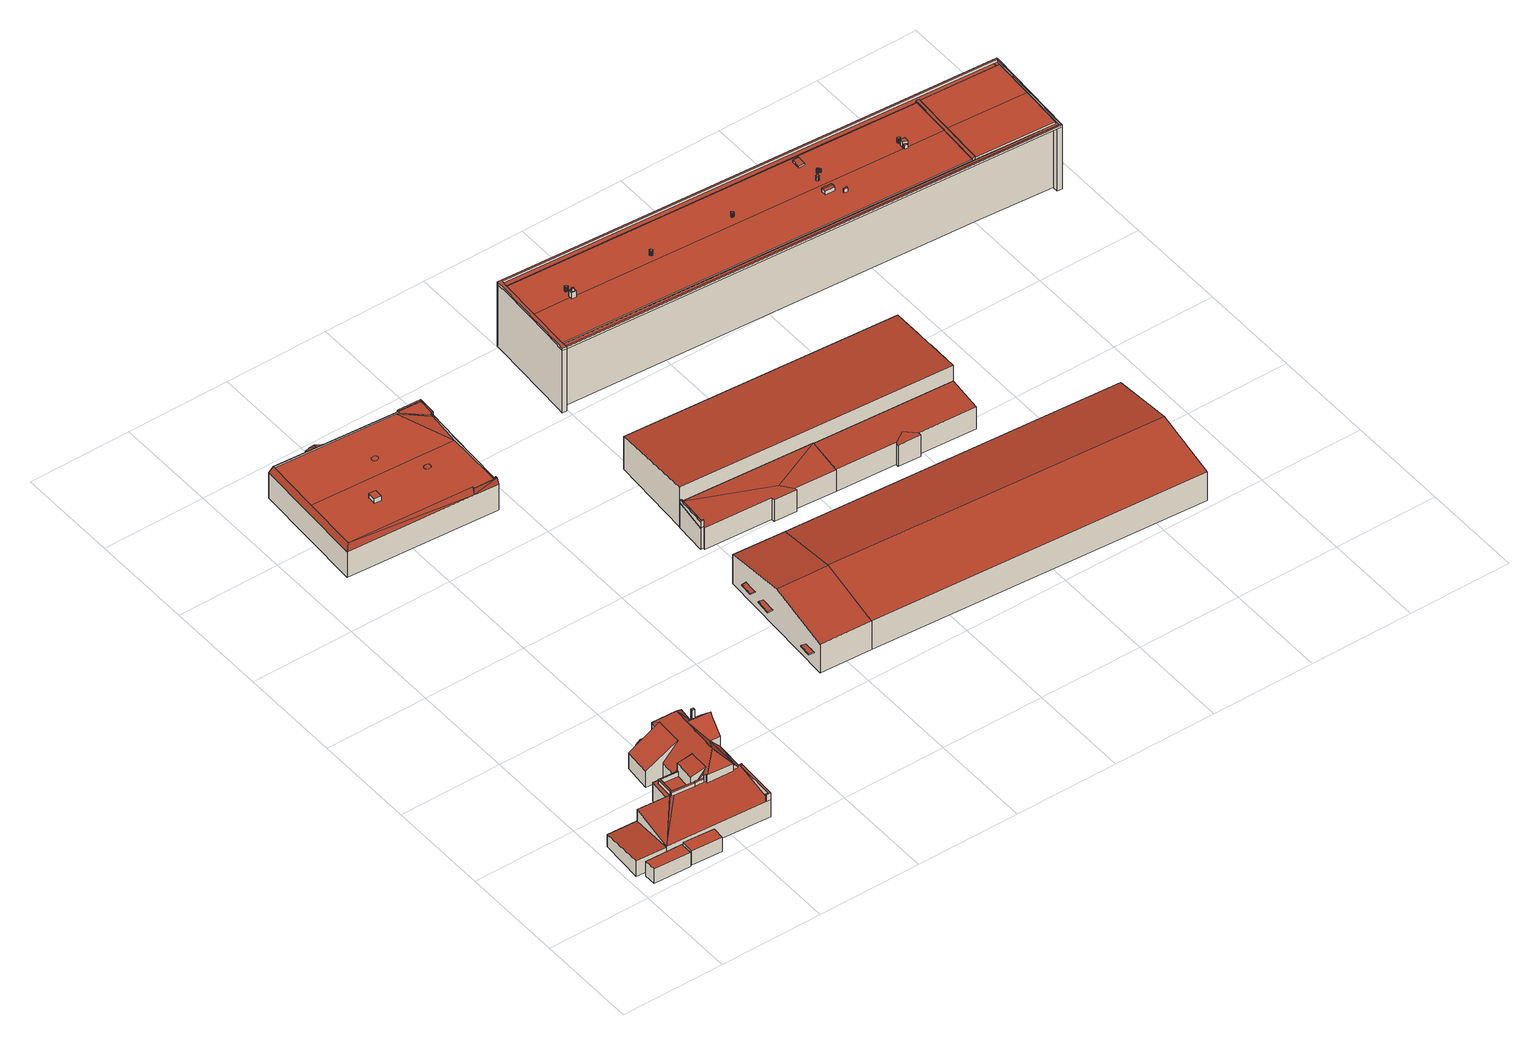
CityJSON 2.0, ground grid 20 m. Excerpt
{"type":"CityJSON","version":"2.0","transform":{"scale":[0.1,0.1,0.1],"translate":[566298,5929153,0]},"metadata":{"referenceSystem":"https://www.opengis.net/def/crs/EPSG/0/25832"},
"CityObjects":{
"building1":{"type":"Building","attributes":{"Grundfläche 2D":"17.197056","Grundhöhe NN":"2.276"},"geometry":[{"type":"Solid","lod":"3","boundaries":[[[[0,1,2,3]],[[4,5,3,2]],[[5,6,0,3]],[[6,7,1,0]],[[7,4,2,1]],[[7,6,5,4]]]],"semantics":{"surfaces":[{"type":"RoofSurface"},{"type":"WallSurface"},{"type":"GroundSurface"}],"values":[[0,1,1,1,1,2]]}}]},
"building2":{"type":"Building","attributes":{"Grundfläche 2D":"14.310125","Grundhöhe NN":"2.276"},"geometry":[{"type":"Solid","lod":"3","boundaries":[[[[8,9,10,11]],[[12,13,11,10]],[[13,14,8,11]],[[14,15,9,8]],[[15,12,10,9]],[[15,14,13,12]]]],"semantics":{"surfaces":[{"type":"RoofSurface"},{"type":"WallSurface"},{"type":"GroundSurface"}],"values":[[0,1,1,1,1,2]]}}]},
"building3":{"type":"Building","attributes":{"Grundfläche 2D":"414.523614","Grundhöhe NN":"2.276"},"children":["building3-1","building3-2","building3-3","building3-4","building3-5"],"geometry":[{"type":"Solid","lod":"3","boundaries":[[[[16,17,18,19]],[[20,21,22,23,24,25,26,27,28,29,30,31,32,33,34,35,36,17,37]],[[38,17,36,35]],[[38,18,17]],[[39,38,35]],[[40,41,42,43,44,45,46]],[[41,47,48,42]],[[49,50,51,52,53,54,55,56,57,58,59,60,61,62,63,64,65]],[[48,66,67]],[[68,66,48]],[[68,69,70,66]],[[71,72,73]],[[74,73,75]],[[71,73,74]],[[76,77,78]],[[79,74,75,77,76]],[[80,81,82]],[[83,84,85]],[[86,81,80,87,88,89,52,90,91,92,85,84,93,94,95,96]],[[32,84,83,97]],[[98,96,95]],[[99,96,98]],[[100,101,99]],[[101,96,99]],[[102,101,23,103]],[[101,102,45,104]],[[104,96,101]],[[42,96,104]],[[48,86,42]],[[86,96,42]],[[105,86,48]],[[81,86,105]],[[106,107,108,109,110,111]],[[112,87,80,113]],[[114,115,116,117,85,92,118]],[[70,69,119,120]],[[66,70,120,121]],[[67,66,121,122]],[[76,78,123,124]],[[79,76,124,125]],[[74,79,125,126]],[[71,74,126,127]],[[72,71,127,128]],[[89,88,129,130]],[[51,90,52]],[[90,51,50,91]],[[83,62,61,97]],[[84,32,31,131]],[[84,131,31,30,132,93]],[[93,132,30,29,94]],[[94,29,28,95]],[[95,28,27,98]],[[98,27,26,99]],[[99,26,25,100]],[[100,25,24,101]],[[24,23,101]],[[102,103,133,134]],[[45,44,104]],[[42,104,44,43]],[[105,48,67,122,135]],[[77,81,105,135,123,78]],[[81,77,75,82]],[[17,16,19,111,110,109]],[[20,37,17,109,136,137,138]],[[21,20,138,139]],[[21,139,133,103,22]],[[103,23,22]],[[97,61,60,59,58,57,39,35,34,33,32]],[[39,57,56,38]],[[140,111,19,18,38,56,55,141]],[[106,111,140,142]],[[107,106,142,143]],[[108,107,143,144]],[[109,108,144,136]],[[112,113,145,146]],[[87,112,146,129,88]],[[73,72,128,145,113,80,82,75]],[[68,47,41,40,46,147,119,69]],[[68,48,47]],[[46,45,102,134,147]],[[53,52,89,130,148,54]],[[55,54,148,141]],[[83,85,117,63,62]],[[49,114,118,92,91,50]],[[116,115,114,49,65,64,63,117]],[[139,138,137,136,144,143,142,140,141,148,130,129,146,145,128,127,126,125,124,123,135,122,121,120,119,147,134,133]]]],"semantics":{"surfaces":[{"type":"RoofSurface"},{"type":"WallSurface"},{"type":"GroundSurface"}],"values":[[0,0,0,0,0,0,0,0,0,0,0,0,0,0,0,0,0,0,0,0,0,0,0,0,0,0,0,0,0,0,0,0,0,0,0,1,1,1,1,1,1,1,1,1,1,1,1,1,1,1,1,1,1,1,1,1,1,1,1,1,1,1,1,1,1,1,1,1,1,1,1,1,1,1,1,1,1,1,1,1,1,1,1,1,1,2]]}}]},
"building3-1":{"type":"BuildingInstallation","parents":["building3"],"geometry":[{"type":"MultiSurface","lod":"3","boundaries":[[[149,150,151,132,131,152,153]],[[154,155,156,30,132,151,150,149]],[[31,131,132,30]],[[32,33,34,153,152,131,31]]],"semantics":{"surfaces":[{"type":"RoofSurface"},{"type":"WallSurface"}],"values":[0,1,1,1]}}]},
"building3-2":{"type":"BuildingInstallation","parents":["building3"],"geometry":[{"type":"MultiSurface","lod":"3","boundaries":[[[157,158,159,160,161,162,163]],[[21,164,158,157]],[[164,165,166,160,159,158]],[[161,160,166,167]],[[167,37,162,161]],[[163,162,37,20]],[[20,21,157,163]]],"semantics":{"surfaces":[{"type":"RoofSurface"},{"type":"WallSurface"}],"values":[0,1,1,1,1,1,1]}}]},
"building3-3":{"type":"BuildingInstallation","parents":["building3"],"geometry":[{"type":"MultiSurface","lod":"3","boundaries":[[[168,169,149,153,170]],[[39,38,171,169,168,170]],[[171,36,172,154,149,169]],[[34,35,39,170,153]]],"semantics":{"surfaces":[{"type":"RoofSurface"},{"type":"WallSurface"}],"values":[0,1,1,1]}}]},
"building3-4":{"type":"BuildingInstallation","parents":["building3"],"geometry":[{"type":"MultiSurface","lod":"3","boundaries":[[[173,174,175,176]],[[176,175,177,178]],[[173,176,178,179]],[[174,173,179,180]],[[175,174,180,177]]],"semantics":{"surfaces":[{"type":"RoofSurface"},{"type":"WallSurface"}],"values":[0,1,1,1,1]}}]},
"building3-5":{"type":"BuildingInstallation","parents":["building3"],"geometry":[{"type":"MultiSurface","lod":"3","boundaries":[[[181,182,183,184,185,186]],[[59,187,185,184]],[[187,64,186,185]],[[186,64,65,181]],[[182,181,65,188]],[[183,182,188,58]],[[59,184,183,58]]],"semantics":{"surfaces":[{"type":"RoofSurface"},{"type":"WallSurface"}],"values":[0,1,1,1,1,1,1]}}]},
"building4":{"type":"Building","attributes":{"Grundfläche 2D":"673.797092","Grundhöhe NN":"1.330"},"children":["building4-1","building4-2","building4-3","building4-4"],"geometry":[{"type":"Solid","lod":"3","boundaries":[[[[189,190,191,192,193,194]],[[195,196,192,197,198]],[[194,199,200,201,202,189]],[[203,201,200]],[[204,201,203]],[[205,206,207,208,203]],[[209,203,208]],[[210,207,206]],[[211,212,210]],[[212,207,210]],[[211,213,214,215,216,217]],[[215,214,218,219,220]],[[198,221,218,195]],[[217,212,211]],[[221,219,218]],[[191,197,192]],[[222,223,224,225,226]],[[227,228,222,226,229]],[[230,231,227,229]],[[230,232,233]],[[230,229,232]],[[234,235,236,233,237]],[[233,232,237]],[[225,224,207,212]],[[217,226,225,212]],[[208,207,224,223,209]],[[223,222,204,209]],[[222,228,201,204]],[[202,201,228,227,231,189]],[[189,231,230,233,191,190]],[[191,233,236,197]],[[236,235,198,197]],[[235,234,221,198]],[[234,237,219,221]],[[226,217,216,215,220,219,237,232,229]],[[204,203,209]],[[200,199,194,238,239]],[[206,205,203,200,239,240]],[[241,242,195,218,214,213,211,210,206,240,243]],[[244,238,194,193,192,196,195,242,245]],[[244,245,242,241,243,240,239,238]]]],"semantics":{"surfaces":[{"type":"RoofSurface"},{"type":"WallSurface"},{"type":"GroundSurface"}],"values":[[0,0,0,0,0,0,0,0,0,0,0,0,0,0,0,0,0,0,0,0,0,0,0,1,1,1,1,1,1,1,1,1,1,1,1,1,1,1,1,1,2]]}}]},
"building4-1":{"type":"BuildingInstallation","parents":["building4"],"geometry":[{"type":"MultiSurface","lod":"3","boundaries":[[[246,247,248,249,250,251,252,253,254,255,256,257,258,259,260,261,262,263]],[[249,248,264,265]],[[250,249,265,266]],[[251,250,266,267]],[[252,251,267,268]],[[253,252,268,269]],[[253,269,254]],[[260,259,270]],[[261,260,270,271]],[[262,261,271,272]],[[263,262,272,273]],[[246,263,273,274]],[[247,246,274,275]],[[248,247,275,264]]],"semantics":{"surfaces":[{"type":"RoofSurface"},{"type":"WallSurface"}],"values":[0,1,1,1,1,1,1,1,1,1,1,1,1,1]}}]},
"building4-2":{"type":"BuildingInstallation","parents":["building4"],"geometry":[{"type":"MultiSurface","lod":"3","boundaries":[[[276,277,278,279]],[[279,278,280,281]],[[276,279,281,282]],[[277,276,282,283]],[[278,277,283,280]]],"semantics":{"surfaces":[{"type":"RoofSurface"},{"type":"WallSurface"}],"values":[0,1,1,1,1]}}]},
"building4-3":{"type":"BuildingInstallation","parents":["building4"],"geometry":[{"type":"MultiSurface","lod":"3","boundaries":[[[284,285,286,287,288,289,290,291,292,293,292,294,295,296,297,298,299]]],"semantics":{"surfaces":[{"type":"RoofSurface"}],"values":[0]}}]},
"building4-4":{"type":"BuildingInstallation","parents":["building4"],"geometry":[{"type":"MultiSurface","lod":"3","boundaries":[[[300,301,302]],[[303,302,301]],[[304,302,303]],[[305,302,304]],[[302,305,306]],[[301,300,307,308]],[[303,301,308,309]],[[304,303,309,310]],[[305,304,310,311]],[[306,305,311,312]],[[307,300,302,306,312]],[[310,309,308,307,312,311]]],"semantics":{"surfaces":[{"type":"RoofSurface"},{"type":"WallSurface"},{"type":"OuterCeilingSurface"}],"values":[0,0,0,0,0,1,1,1,1,1,1,2]}}]},
"building5":{"type":"Building","attributes":{"Grundfläche 2D":"362.914104","Grundhöhe NN":"2.535"},"children":["building5-1"],"geometry":[{"type":"Solid","lod":"3","boundaries":[[[[313,314,315]],[[316,315,314,317,318]],[[319,320,321,322,323,324,317,314,313,325]],[[326,327,316,328,329,330,331,332]],[[333,334,331,330,329]],[[325,313,315,327,335,336,337]],[[319,325,337,338]],[[320,319,338,339]],[[321,320,339,340]],[[322,321,340,341]],[[323,322,341,342]],[[324,323,342,343]],[[317,324,343,344]],[[318,317,344,345]],[[327,315,316]],[[326,332,346,347]],[[327,326,347,335]],[[318,328,316]],[[328,318,345,348,329]],[[333,329,348,349]],[[334,333,349,350]],[[331,334,350,351]],[[332,331,351,346]],[[336,335,347,346,351,350,349,348,345,344,343,342,341,340,339,338,337]]]],"semantics":{"surfaces":[{"type":"RoofSurface"},{"type":"WallSurface"},{"type":"GroundSurface"}],"values":[[0,0,0,0,0,1,1,1,1,1,1,1,1,1,1,1,1,1,1,1,1,1,1,2]]}}]},
"building5-1":{"type":"BuildingInstallation","parents":["building5"],"geometry":[{"type":"MultiSurface","lod":"3","boundaries":[[[352,353,354,355,356,357]],[[325,319,357,356]],[[319,320,352,357]],[[320,358,353,352]],[[354,353,358,359]],[[359,313,355,354]],[[356,355,313,325]]],"semantics":{"surfaces":[{"type":"RoofSurface"},{"type":"WallSurface"}],"values":[0,1,1,1,1,1,1]}}]},
"building6":{"type":"Building","attributes":{"Grundfläche 2D":"1934.071070","Grundhöhe NN":"2.453"},"children":["building6-1","building6-2","building6-3"],"geometry":[{"type":"Solid","lod":"3","boundaries":[[[[360,361,362,363]],[[364,361,360,365]],[[363,366,367,368]],[[369,365,368,367]],[[366,363,370,371]],[[369,367,366,371,372]],[[365,369,372,373]],[[363,362,374,370]],[[368,365,360,363]],[[364,365,373,375]],[[374,362,361,364,375]],[[375,373,372,371,370,374]]]],"semantics":{"surfaces":[{"type":"RoofSurface"},{"type":"WallSurface"},{"type":"GroundSurface"}],"values":[[0,0,0,0,1,1,1,1,1,1,1,2]]}}]},
"building6-1":{"type":"BuildingInstallation","parents":["building6"],"geometry":[{"type":"MultiSurface","lod":"3","boundaries":[[[376,377,378,379]],[[380,381,379,378]],[[382,380,378,377]],[[381,383,376,379]],[[383,382,377,376]],[[382,383,381,380]]],"semantics":{"surfaces":[{"type":"RoofSurface"},{"type":"WallSurface"},{"type":"OuterCeilingSurface"}],"values":[0,1,1,1,1,2]}}]},
"building6-2":{"type":"BuildingInstallation","parents":["building6"],"geometry":[{"type":"MultiSurface","lod":"3","boundaries":[[[384,385,386,387]],[[388,389,387,386]],[[389,390,384,387]],[[390,391,385,384]],[[391,388,386,385]],[[391,390,389,388]]],"semantics":{"surfaces":[{"type":"RoofSurface"},{"type":"WallSurface"},{"type":"OuterCeilingSurface"}],"values":[0,1,1,1,1,2]}}]},
"building6-3":{"type":"BuildingInstallation","parents":["building6"],"geometry":[{"type":"MultiSurface","lod":"3","boundaries":[[[392,393,394,395]],[[396,397,395,394]],[[397,398,392,395]],[[398,399,393,392]],[[399,396,394,393]],[[399,398,397,396]]],"semantics":{"surfaces":[{"type":"RoofSurface"},{"type":"WallSurface"},{"type":"OuterCeilingSurface"}],"values":[0,1,1,1,1,2]}}]},
"building7":{"type":"Building","attributes":{"Grundfläche 2D":"881.928280","Grundhöhe NN":"2.577"},"geometry":[{"type":"Solid","lod":"3","boundaries":[[[[400,401,402,403,404,405,406,407,408,409,410]],[[411,412,406,405,404,403,402,401,400,413,414]],[[407,406,412,415]],[[408,407,415,416]],[[413,400,410,409,408,416,417]],[[414,413,417,416,415,412,411]]]],"semantics":{"surfaces":[{"type":"RoofSurface"},{"type":"WallSurface"},{"type":"GroundSurface"}],"values":[[0,1,1,1,1,2]]}}]},
"building8":{"type":"Building","attributes":{"Grundfläche 2D":"1634.660394","Grundhöhe NN":"0.990"},"children":["building8-1","building8-2","building8-3","building8-4","building8-5","building8-6","building8-7","building8-8","building8-9","building8-10","building8-11","building8-12","building8-13","building8-14","building8-15"],"geometry":[{"type":"Solid","lod":"3","boundaries":[[[[418,419,420,421,422,423,424,425,426,427,428,429]],[[430,431,432,433,434,435,436,437]],[[432,431,430,438,439,435,434,433]],[[422,421,440,429,428,441]],[[442,443,444,445,446,447,448,449,450,451],[452,453,454,455,456]],[[457,458,459,460]],[[461,462,457,460,463]],[[458,452,456,459]],[[454,461,463,460,459,456,455]],[[454,453,462,461]],[[462,453,452,458,457]],[[451,437,436,442]],[[438,430,437,451,450]],[[450,449,439,438]],[[464,465,466,467,424,423]],[[467,468,469,470,471,472,473,427,426,425,424]],[[473,474,428,427]],[[418,429,444,443,442,436,435,439,449,448,447,420,419]],[[446,421,420,447]],[[475,464,423,422]],[[446,445,440,421]],[[445,444,429,440]],[[474,476,477,441,428]],[[477,475,422,441]],[[466,447,448,478,479]],[[467,466,479,480]],[[480,481,482,483,473,472,471,470,469,468,467]],[[474,473,483,484]],[[443,444,474,484,485]],[[486,487,454,488,443,485,489]],[[476,487,486,490]],[[477,476,490,491]],[[464,475,477,491,492]],[[465,464,492,493]],[[494,465,493,495]],[[496,497,498,499,478,448,500,501,502,503,504,494,495,505]],[[489,485,484,483,482,481,480,479,478,499,498,497,496,505,495,493,492,491,490,486]],[[487,476,474,444,443,488,454]],[[502,501,500,448,447,466,465,494,504,503]]]],"semantics":{"surfaces":[{"type":"RoofSurface"},{"type":"WallSurface"},{"type":"GroundSurface"}],"values":[[0,0,0,0,0,0,0,1,1,1,1,1,1,1,1,1,1,1,1,1,1,1,1,1,1,1,1,1,1,1,1,1,1,1,1,1,2,0,0]]}}]},
"building8-1":{"type":"BuildingInstallation","parents":["building8"],"geometry":[{"type":"MultiSurface","lod":"3","boundaries":[[[506,507,508,509]],[[509,508,510,511]],[[506,509,511,512]],[[507,506,512,513]],[[508,507,513,510]]],"semantics":{"surfaces":[{"type":"RoofSurface"},{"type":"WallSurface"}],"values":[0,1,1,1,1]}}]},
"building8-2":{"type":"BuildingInstallation","parents":["building8"],"geometry":[{"type":"MultiSurface","lod":"3","boundaries":[[[514,515,516,517,518,519,520,521,522,523,524,525,526,527,528,529,530,531,532,533,534,535]],[[524,523,536,537]],[[523,522,538,536]],[[525,524,537,539]],[[526,525,539,540]],[[527,526,540,541]],[[528,527,541,542]],[[529,528,542,543]],[[530,529,543,544]],[[531,530,544,545]],[[532,531,545,546]],[[533,532,546,547]],[[534,533,547,548]],[[535,534,548,549]],[[514,535,549,550]],[[515,514,550,551]],[[516,515,551,552]],[[517,516,552,553]],[[518,517,553,554]],[[519,518,554,555]],[[520,519,555,556]],[[521,520,556,557]],[[522,521,557,538]]],"semantics":{"surfaces":[{"type":"RoofSurface"},{"type":"WallSurface"}],"values":[0,1,1,1,1,1,1,1,1,1,1,1,1,1,1,1,1,1,1,1,1,1,1]}}]},
"building8-3":{"type":"BuildingInstallation","parents":["building8"],"geometry":[{"type":"MultiSurface","lod":"3","boundaries":[[[558,559,560,561,562]],[[563,564,558,562]],[[565,560,559,558,564,566,567,568,569]],[[565,570,561,560]],[[570,563,562,561]]],"semantics":{"surfaces":[{"type":"RoofSurface"},{"type":"WallSurface"}],"values":[0,1,1,1,1]}}]},
"building8-4":{"type":"BuildingInstallation","parents":["building8"],"geometry":[{"type":"MultiSurface","lod":"3","boundaries":[[[571,572,573,574,575,576,577,578,579,580,581,582,583,584,585,586,587,588,589]],[[575,574,590,591]],[[572,571,592,593]],[[573,572,593,594]],[[574,573,594,590]],[[576,575,591,595]],[[577,576,595,596]],[[578,577,596,597]],[[579,578,597,598]],[[580,579,598,599]],[[581,580,599,600]],[[582,581,600,601]],[[583,582,601,602]],[[584,583,602,603]],[[585,584,603,604]],[[586,585,604,605]],[[587,586,605,606]],[[588,587,606,607]],[[589,588,607,608]],[[571,589,608,592]]],"semantics":{"surfaces":[{"type":"RoofSurface"},{"type":"WallSurface"}],"values":[0,1,1,1,1,1,1,1,1,1,1,1,1,1,1,1,1,1,1,1]}}]},
"building8-5":{"type":"BuildingInstallation","parents":["building8"],"geometry":[{"type":"MultiSurface","lod":"3","boundaries":[[[609,460,610,611,612,613,614,615,616,617,618]],[[613,503,619,450,438,430,437,451,488,617,616,615,614]],[[488,454,618,617]],[[461,463,460,609,618,454]],[[456,620,504,612,611,610,460,455,459]],[[504,503,613,612]]],"semantics":{"surfaces":[{"type":"RoofSurface"},{"type":"WallSurface"}],"values":[0,1,1,1,1,1]}}]},
"building8-6":{"type":"BuildingInstallation","parents":["building8"],"geometry":[{"type":"MultiSurface","lod":"3","boundaries":[[[621,622,623,624]],[[622,621,625,626]],[[623,622,626,627]],[[624,623,627,628]],[[621,624,628,625]]],"semantics":{"surfaces":[{"type":"RoofSurface"},{"type":"WallSurface"}],"values":[0,1,1,1,1]}}]},
"building8-7":{"type":"BuildingInstallation","parents":["building8"],"geometry":[{"type":"MultiSurface","lod":"3","boundaries":[[[629,568,567,630,631]],[[432,632,630,567,566]],[[632,633,631,630]],[[568,629,631,633,431,569]]],"semantics":{"surfaces":[{"type":"RoofSurface"},{"type":"WallSurface"}],"values":[0,1,1,1]}}]},
"building8-8":{"type":"BuildingInstallation","parents":["building8"],"geometry":[{"type":"MultiSurface","lod":"3","boundaries":[[[634,635,636,637,638,639,640,641,642,643,644,645,646,647,648,649,650,651]],[[639,638,652,653]],[[640,639,653,654]],[[641,640,654,655]],[[642,641,655,656]],[[643,642,656,657]],[[644,643,657,658]],[[645,644,658,659]],[[646,645,659,660]],[[647,646,660,661]],[[648,647,661,662]],[[649,648,662,663]],[[650,649,663,664]],[[651,650,664,665]],[[634,651,665,666]],[[635,634,666,667]],[[636,635,667,668]],[[637,636,668,669]],[[638,637,669,652]]],"semantics":{"surfaces":[{"type":"RoofSurface"},{"type":"WallSurface"}],"values":[0,1,1,1,1,1,1,1,1,1,1,1,1,1,1,1,1,1,1]}}]},
"building8-9":{"type":"BuildingInstallation","parents":["building8"],"geometry":[{"type":"MultiSurface","lod":"3","boundaries":[[[670,671,672,673]],[[673,672,674,675]],[[670,673,675,676]],[[671,670,676,677]],[[672,671,677,674]]],"semantics":{"surfaces":[{"type":"RoofSurface"},{"type":"WallSurface"}],"values":[0,1,1,1,1]}}]},
"building8-10":{"type":"BuildingInstallation","parents":["building8"],"geometry":[{"type":"MultiSurface","lod":"3","boundaries":[[[678,679,680,681]],[[682,679,678,683]],[[684,685,681,680]],[[681,685,686,683,678]],[[686,687,682,683]],[[687,688,684,680,679,682]]],"semantics":{"surfaces":[{"type":"RoofSurface"},{"type":"WallSurface"}],"values":[0,0,1,1,1,1]}}]},
"building8-11":{"type":"BuildingInstallation","parents":["building8"],"geometry":[{"type":"MultiSurface","lod":"3","boundaries":[[[689,690,691,692,693,694,695],[625,628,627,626]],[[696,433,697,693,692]],[[697,698,699,695,694,693]],[[700,701,690,689,695,699,434]],[[701,702,696,692,691,690]]],"semantics":{"surfaces":[{"type":"RoofSurface"},{"type":"WallSurface"}],"values":[0,1,1,1,1]}}]},
"building8-12":{"type":"BuildingInstallation","parents":["building8"],"geometry":[{"type":"MultiSurface","lod":"3","boundaries":[[[703,704,705,706,707,708,709,710,711,712,713,714,715,716,717,718,719,720,721]],[[711,710,722,723]],[[712,711,723,724]],[[710,709,725,722]],[[709,708,726,725]],[[713,712,724,727]],[[714,713,727,728]],[[715,714,728,729]],[[716,715,729,730]],[[717,716,730,731]],[[718,717,731,732]],[[719,718,732,733]],[[720,719,733,734]],[[721,720,734,735]],[[703,721,735,736]],[[704,703,736,737]],[[705,704,737,738]],[[706,705,738,739]],[[707,706,739,740]],[[708,707,740,726]]],"semantics":{"surfaces":[{"type":"RoofSurface"},{"type":"WallSurface"}],"values":[0,1,1,1,1,1,1,1,1,1,1,1,1,1,1,1,1,1,1,1]}}]},
"building8-13":{"type":"BuildingInstallation","parents":["building8"],"geometry":[{"type":"MultiSurface","lod":"3","boundaries":[[[741,742,743,744,745,746,747,748,749,750,751,752,753,754]],[[747,746,755,756]],[[748,747,756,757]],[[749,748,757,758]],[[750,749,758,759]],[[751,750,759,760]],[[752,751,760,761]],[[753,752,761,762]],[[754,753,762,763]],[[741,754,763,764]],[[742,741,764,765]],[[743,742,765,766]],[[744,743,766,767]],[[745,744,767,768]],[[746,745,768,755]]],"semantics":{"surfaces":[{"type":"RoofSurface"},{"type":"WallSurface"}],"values":[0,1,1,1,1,1,1,1,1,1,1,1,1,1,1]}}]},
"building8-14":{"type":"BuildingInstallation","parents":["building8"],"geometry":[{"type":"MultiSurface","lod":"3","boundaries":[[[769,770,771,772,773,774,775,776,777,778,779,780]],[[772,771,781,782]],[[773,772,782,783]],[[771,770,784,781]],[[774,773,783,785]],[[775,774,785,786]],[[776,775,786,787]],[[777,776,787,788]],[[778,777,788,789]],[[779,778,789,790]],[[780,779,790,791]],[[769,780,791,792]],[[770,769,792,784]]],"semantics":{"surfaces":[{"type":"RoofSurface"},{"type":"WallSurface"}],"values":[0,1,1,1,1,1,1,1,1,1,1,1,1]}}]},
"building8-15":{"type":"BuildingInstallation","parents":["building8"],"geometry":[{"type":"MultiSurface","lod":"3","boundaries":[[[793,794,795,796,797,798,799,800,801,802,803,804,805,806,807,808,809,810]],[[799,798,811,812]],[[800,799,812,813]],[[801,800,813,814]],[[802,801,814,815]],[[803,802,815,816]],[[804,803,816,817]],[[805,804,817,818]],[[806,805,818,819]],[[807,806,819,820]],[[808,807,820,821]],[[809,808,821,822]],[[810,809,822,823]],[[793,810,823,824]],[[794,793,824,825]],[[795,794,825,826]],[[796,795,826,827]],[[797,796,827,828]],[[798,797,828,811]]],"semantics":{"surfaces":[{"type":"RoofSurface"},{"type":"WallSurface"}],"values":[0,1,1,1,1,1,1,1,1,1,1,1,1,1,1,1,1,1,1]}}]}
},
"vertices":[
[93,7,54],[93,31,54],[21,33,55],[21,10,55],[21,33,23],[21,10,23],[93,7,23],[93,31,23],
[156,5,54],[158,29,54],[98,34,54],[97,9,54],[98,34,23],[97,9,23],[156,5,23],[158,29,23],
[72,121,75],[67,37,60],[134,119,75],[72,123,75],[269,24,60],[273,105,74],[274,109,75],[265,109,75],[263,109,75],[263,106,74],[253,107,74],[253,104,74],[202,107,74],[202,111,74],[199,111,74],[200,115,75],[189,116,75],[184,116,75],[181,116,75],[144,119,75],[141,115,74],[261,25,60],[137,119,75],[137,120,75],[281,198,109],[281,203,116],[237,207,115],[259,176,85],[259,175,84],[260,175,84],[279,174,84],[284,233,86],[263,235,86],[181,160,63],[185,159,63],[185,167,63],[182,167,63],[179,167,63],[139,170,63],[134,119,63],[137,119,63],[137,120,63],[142,119,63],[144,119,63],[181,116,63],[184,116,63],[184,120,63],[178,120,63],[181,157,63],[181,159,63],[288,252,56],[265,254,56],[284,233,60],[281,198,61],[285,197,56],[180,270,50],[178,254,50],[187,253,57],[189,270,57],[207,252,75],[219,269,57],[209,266,60],[219,265,61],[189,271,55],[215,252,95],[209,266,86],[207,252,86],[184,120,68],[200,115,88],[208,118,97],[235,235,120],[212,198,95],[182,200,60],[179,167,60],[185,167,67],[185,159,67],[210,158,97],[199,111,88],[202,111,91],[202,107,91],[228,128,120],[184,116,68],[253,104,89],[253,107,89],[263,106,76],[263,109,76],[278,174,64],[274,109,64],[259,175,85],[266,262,86],[72,124,49],[14,127,49],[8,41,57],[67,37,57],[72,121,49],[72,123,49],[149,202,58],[154,255,58],[181,160,90],[181,159,90],[181,157,90],[178,120,90],[185,159,91],[281,198,23],[285,197,23],[288,252,23],[265,254,23],[219,265,23],[219,269,23],[189,271,23],[189,270,23],[180,270,23],[178,254,23],[182,200,23],[179,167,23],[200,115,81],[199,111,81],[274,109,23],[278,174,23],[266,262,23],[67,37,23],[261,25,23],[269,24,23],[273,105,23],[72,123,23],[134,119,23],[72,124,23],[14,127,23],[8,41,23],[154,255,23],[149,202,23],[279,174,23],[139,170,23],
[181,112,81],[192,112,81],[193,111,81],[184,116,81],[181,116,81],[181,112,74],[192,112,74],[193,111,74],
[273,105,75],[269,106,75],[269,105,75],[266,27,75],[261,27,75],[261,25,75],[269,24,75],[269,106,74],[269,105,74],[266,27,61],[261,27,61],
[137,119,81],[137,116,81],[137,120,81],[137,116,75],[176,113,74],
[263,221,118],[263,226,118],[258,226,118],[258,222,118],[258,226,95],[258,222,100],[263,221,99],[263,226,95],
[181,159,73],[144,162,73],[142,119,73],[144,119,73],[147,160,73],[181,157,73],[147,160,63],[144,162,63],
[89,1128,84],[327,1112,84],[332,1112,84],[330,1117,70],[195,1126,70],[84,1134,70],[378,1114,70],[332,1117,70],[332,1115,84],[377,1112,84],[71,909,70],[71,905,70],[76,909,84],[83,1024,84],[318,889,70],[318,894,84],[360,886,70],[365,886,70],[363,887,84],[360,887,84],[318,890,84],[365,893,70],[365,894,70],[363,892,84],[372,1008,70],[375,1071,70],[367,1008,84],[360,895,84],[360,892,84],[375,1074,70],[371,1076,84],[371,1072,84],[375,1076,84],[318,894,80],[318,890,80],[363,887,80],[363,892,80],[360,892,80],[83,1024,76],[76,909,80],[367,1008,76],[327,1112,80],[89,1128,80],[371,1072,80],[332,1112,80],[375,1076,80],[377,1112,80],[332,1115,80],[371,1076,80],[84,1134,13],[71,905,13],[365,886,13],[365,894,13],[378,1114,13],[365,893,13],[330,1117,13],[332,1117,13],
[296,987,78],[295,988,78],[292,988,78],[289,987,78],[288,986,78],[287,985,78],[287,983,78],[287,981,78],[288,979,78],[291,977,78],[292,977,78],[294,977,78],[296,977,78],[297,978,78],[299,980,78],[299,983,78],[299,985,78],[298,986,78],[292,988,77],[289,987,77],[288,986,77],[287,985,77],[287,983,77],[287,981,77],[299,980,77],[299,983,77],[299,985,77],[298,986,77],[296,987,77],[295,988,77],
[184,963,88],[185,979,88],[172,980,88],[171,964,88],[172,980,78],[171,964,78],[184,963,78],[185,979,78],
[233,1045,78],[236,1044,78],[239,1045,78],[240,1045,78],[241,1047,78],[242,1048,78],[243,1050,78],[242,1053,78],[241,1054,78],[240,1055,78],[240,1054,78],[232,1054,78],[231,1051,78],[231,1049,78],[231,1048,78],[232,1046,78],
[195,1126,68],[195,1137,68],[178,1127,75],[184,1143,68],[174,1143,68],[163,1140,68],[162,1128,68],[195,1126,66],[195,1137,66],[184,1143,66],[174,1143,66],[163,1140,66],[162,1128,66],
[570,666,80],[723,606,75],[826,649,80],[824,616,76],[742,587,72],[822,582,72],[562,603,72],[569,603,72],[568,599,72],[698,591,72],[698,585,72],[742,582,72],[567,666,80],[1098,632,79],[826,649,79],[822,582,73],[939,575,73],[962,589,74],[982,572,73],[1094,565,73],[938,569,72],[982,566,72],[826,649,25],[570,666,25],[567,666,25],[562,603,25],[569,603,25],[568,599,25],[698,591,25],[698,585,25],[742,582,25],[742,587,25],[822,582,25],[1094,565,25],[1098,632,25],[939,575,25],[938,569,25],[982,566,25],[982,572,25],
[569,603,86],[569,605,86],[565,606,86],[570,666,86],[567,666,86],[562,603,86],[569,605,73],[565,606,73],
[648,372,113],[1298,329,113],[1307,458,88],[657,500,88],[1290,202,88],[640,244,88],[555,507,88],[547,378,112],[648,372,112],[539,250,88],[657,500,25],[555,507,25],[539,250,25],[640,244,25],[1307,458,25],[1290,202,25],
[540,418,58],[538,389,58],[548,389,58],[549,417,58],[548,389,56],[549,417,56],[538,389,56],[540,418,56],
[532,292,58],[530,268,58],[540,267,58],[541,291,58],[540,267,56],[541,291,56],[532,292,56],[530,268,56],
[543,467,58],[541,441,58],[551,440,58],[553,467,58],[551,440,56],[553,467,56],[543,467,56],[541,441,56],
[1098,632,113],[1103,699,106],[1103,706,106],[1105,733,103],[1105,736,103],[1109,796,97],[1109,797,97],[578,832,97],[567,666,113],[570,666,113],[826,649,113],[1103,706,26],[1109,797,26],[1098,632,26],[1103,699,26],[578,832,26],[567,666,26],[570,666,26],
[598,1026,152],[608,1189,152],[609,1200,152],[1571,1141,152],[1573,1141,152],[1573,1145,152],[602,1204,152],[601,1190,152],[591,1027,152],[590,1013,152],[598,1012,152],[598,1015,152],[1401,1059,150],[1328,1063,150],[1323,1064,150],[684,1103,150],[675,1104,150],[603,1108,150],[598,1026,149],[1396,977,149],[1406,1140,149],[608,1189,149],[1560,956,152],[1561,953,152],[598,1026,147],[598,1024,147],[598,1015,147],[1560,956,147],[1571,1141,147],[609,1200,147],[609,1192,147],[608,1189,147],[1406,1140,147],[1396,977,147],[1567,1131,147],[1557,966,147],[1402,976,147],[1407,1059,147],[1412,1140,147],[1562,1049,152],[1567,1131,151],[1412,1140,151],[1407,1059,152],[1402,976,151],[1557,966,151],[1402,977,151],[1573,1145,147],[1564,1145,147],[609,1204,147],[602,1204,147],[601,1190,147],[601,1190,149],[596,1109,150],[591,1027,149],[591,1027,147],[590,1013,147],[598,1012,147],[1573,1141,147],[1552,954,147],[1561,953,147],[609,1192,10],[609,1204,10],[602,1204,10],[601,1190,10],[591,1027,10],[590,1013,10],[598,1012,10],[598,1024,10],[1552,965,10],[1552,965,147],[1396,976,147],[1402,976,10],[1552,954,10],[1561,953,10],[1573,1145,10],[1564,1145,10],[1563,1133,147],[1563,1133,10],[1406,1142,10],[1224,1154,10],[900,1174,10],[873,1176,10],[873,1176,147],[900,1174,147],[1224,1154,147],[1406,1142,147],[1412,1142,147],[1412,1142,10],
[1159,1147,154],[1158,1129,154],[1170,1129,154],[1171,1147,154],[1170,1129,150],[1171,1147,149],[1159,1147,149],[1158,1129,150],
[840,1110,159],[840,1109,159],[839,1109,159],[839,1108,159],[839,1107,159],[840,1107,159],[840,1106,159],[841,1106,159],[841,1105,159],[842,1105,159],[843,1105,159],[843,1106,159],[844,1106,159],[845,1107,159],[845,1108,159],[845,1109,159],[844,1110,159],[843,1110,159],[843,1111,159],[842,1111,159],[841,1111,159],[841,1110,159],[842,1105,150],[843,1105,150],[841,1105,150],[843,1106,150],[844,1106,150],[845,1107,150],[845,1108,150],[845,1109,150],[844,1110,150],[843,1110,150],[843,1111,150],[842,1111,150],[841,1111,150],[841,1110,150],[840,1110,150],[840,1109,150],[839,1109,150],[839,1108,150],[839,1107,150],[840,1107,150],[840,1106,150],[841,1106,150],
[1322,1066,163],[1329,1065,163],[1331,1065,163],[1331,1073,163],[1323,1074,163],[1323,1074,150],[1322,1066,150],[1331,1065,150],[1323,1066,150],[1323,1066,158],[1329,1065,158],[1329,1065,150],[1331,1073,150],
[1000,1101,158],[1000,1100,158],[1001,1100,158],[1002,1099,158],[1003,1099,158],[1004,1100,158],[1005,1100,158],[1005,1101,158],[1005,1102,158],[1005,1103,158],[1005,1104,158],[1004,1104,158],[1003,1104,158],[1003,1105,158],[1002,1105,158],[1002,1104,158],[1001,1104,158],[1000,1103,158],[1000,1102,158],[1002,1099,150],[1003,1099,150],[1000,1101,150],[1000,1100,150],[1001,1100,150],[1004,1100,150],[1005,1100,150],[1005,1101,150],[1005,1102,150],[1005,1103,150],[1005,1104,150],[1004,1104,150],[1003,1104,150],[1003,1105,150],[1002,1105,150],[1002,1104,150],[1001,1104,150],[1000,1103,150],[1000,1102,150],
[1402,977,152],[1412,1140,152],[1412,1141,152],[1412,1142,152],[1406,1142,152],[1406,1141,152],[1406,1140,152],[1396,977,152],[1396,976,152],[1402,976,152],[1406,1141,147],[1412,1141,147],
[681,1102,168],[682,1106,168],[678,1106,168],[678,1103,168],[681,1102,163],[682,1106,163],[678,1106,163],[678,1103,163],
[1328,1063,158],[1323,1062,158],[1328,1061,158],[1323,1062,150],[1328,1061,150],
[1323,1081,159],[1323,1080,159],[1324,1080,159],[1324,1079,159],[1325,1079,159],[1326,1079,159],[1327,1079,159],[1327,1080,159],[1328,1080,159],[1328,1081,159],[1328,1082,159],[1328,1083,159],[1327,1084,159],[1326,1084,159],[1325,1084,159],[1324,1084,159],[1323,1083,159],[1323,1082,159],[1325,1079,150],[1326,1079,150],[1327,1079,150],[1327,1080,150],[1328,1080,150],[1328,1081,150],[1328,1082,150],[1328,1083,150],[1327,1084,150],[1326,1084,150],[1325,1084,150],[1324,1084,150],[1323,1083,150],[1323,1082,150],[1323,1081,150],[1323,1080,150],[1324,1080,150],[1324,1079,150],
[1188,1036,158],[1188,1040,158],[1181,1040,158],[1181,1037,158],[1181,1040,150],[1181,1037,150],[1188,1036,150],[1188,1040,150],
[1154,1057,159],[1173,1056,159],[1173,1061,158],[1154,1062,158],[1172,1051,158],[1154,1052,158],[1173,1061,150],[1154,1062,150],[1154,1052,150],[1172,1051,150],[1173,1056,150],
[675,1103,163],[675,1100,163],[677,1100,163],[684,1100,163],[684,1109,163],[678,1109,163],[675,1109,163],[684,1100,150],[684,1109,150],[678,1109,150],[675,1109,150],[675,1103,150],[675,1100,150],[677,1100,150],
[677,1122,159],[677,1121,159],[677,1120,159],[678,1120,159],[678,1119,159],[679,1119,159],[680,1119,159],[681,1119,159],[682,1119,159],[682,1120,159],[682,1121,159],[683,1121,159],[682,1122,159],[682,1123,159],[681,1124,159],[680,1124,159],[679,1124,159],[678,1124,159],[678,1123,159],[681,1119,150],[682,1119,150],[682,1120,150],[680,1119,150],[679,1119,150],[682,1121,150],[683,1121,150],[682,1122,150],[682,1123,150],[681,1124,150],[680,1124,150],[679,1124,150],[678,1124,150],[678,1123,150],[677,1122,150],[677,1121,150],[677,1120,150],[678,1120,150],[678,1119,150],
[1174,1103,159],[1174,1102,159],[1174,1101,159],[1175,1101,159],[1175,1100,159],[1176,1100,159],[1177,1100,159],[1177,1101,159],[1178,1101,159],[1178,1102,159],[1178,1103,159],[1177,1103,159],[1176,1104,159],[1175,1103,159],[1176,1100,150],[1177,1100,150],[1177,1101,150],[1178,1101,150],[1178,1102,150],[1178,1103,150],[1177,1103,150],[1176,1104,150],[1175,1103,150],[1174,1103,150],[1174,1102,150],[1174,1101,150],[1175,1101,150],[1175,1100,150],
[1179,1100,156],[1180,1100,156],[1180,1099,156],[1181,1099,156],[1181,1100,156],[1182,1100,156],[1182,1101,156],[1182,1102,156],[1181,1103,156],[1180,1103,156],[1179,1102,156],[1179,1101,156],[1180,1099,150],[1181,1099,150],[1181,1100,150],[1180,1100,150],[1182,1100,150],[1182,1101,150],[1182,1102,150],[1181,1103,150],[1180,1103,150],[1179,1102,150],[1179,1101,150],[1179,1100,150],
[1163,1090,159],[1163,1089,159],[1163,1088,159],[1163,1087,159],[1164,1086,159],[1165,1086,159],[1166,1086,159],[1167,1086,159],[1167,1087,159],[1168,1087,159],[1168,1088,159],[1168,1089,159],[1168,1090,159],[1167,1091,159],[1166,1091,159],[1165,1091,159],[1164,1091,159],[1164,1090,159],[1165,1086,150],[1166,1086,150],[1167,1086,150],[1167,1087,150],[1168,1087,150],[1168,1088,150],[1168,1089,150],[1168,1090,150],[1167,1091,150],[1166,1091,150],[1165,1091,150],[1164,1091,150],[1164,1090,150],[1163,1090,150],[1163,1089,150],[1163,1088,150],[1163,1087,150],[1164,1086,150]
]}
